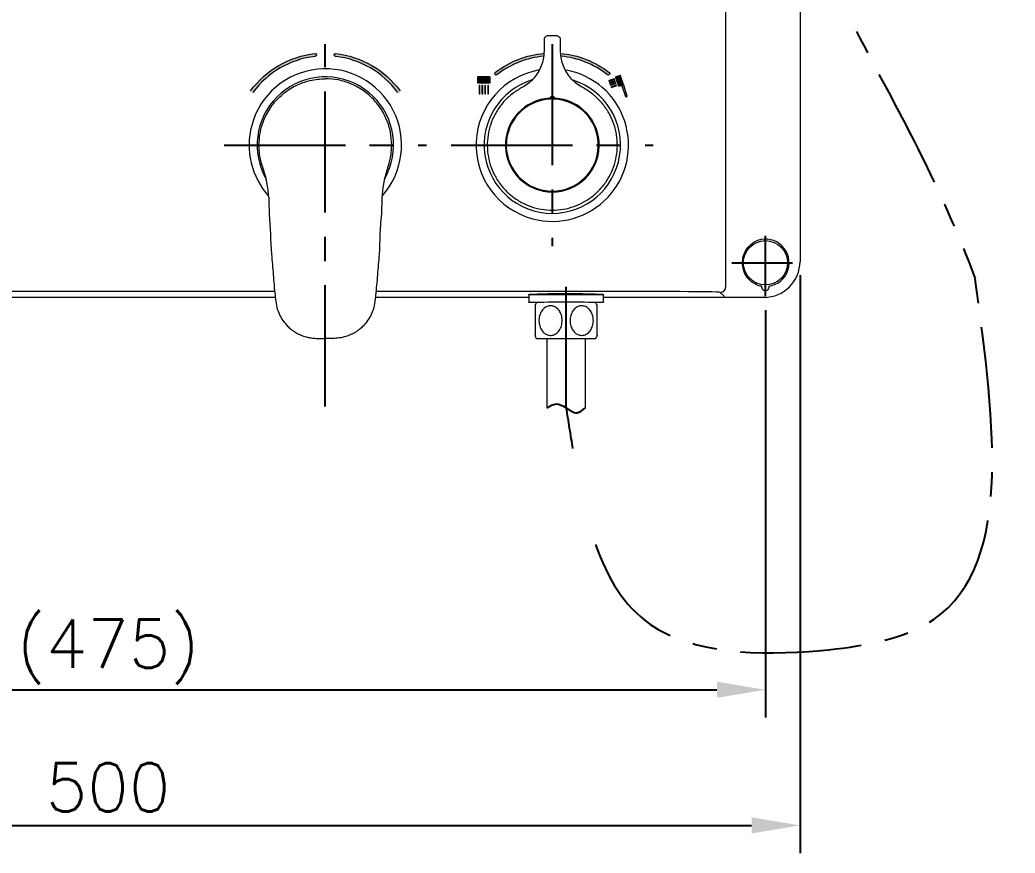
# Model space of a CAD drawing. Extents: x 2239 to 2659, y -1043 to -449.
# Drawn here: x 2356.2 to 2428.1, y -918.5 to -858.3 of the extents above; entities that cross this region are included whole.
import ezdxf

# ---------------------------------------------------------------- set-up
doc = ezdxf.new("R2010")
doc.units = 0
doc.header["$LTSCALE"] = 7
doc.header["$MEASUREMENT"] = 0
doc.linetypes.add('CENTER', pattern=[2, 1.25, -0.25, 0.25, -0.25])
doc.layers.get('0').update_dxf_attribs({"color": 2, "linetype": 'CONTINUOUS'})
for name, color, linetype in [('CL', 1, 'CENTER'), ('D', 2, 'CONTINUOUS'), ('DWG', 7, 'CONTINUOUS')]:
    doc.layers.add(name, color=color, linetype=linetype)
doc.styles.add('GHS', font='romans', dxfattribs={"bigfont": 'ghs'})

msp = doc.modelspace()

# ---------------------------------------------------------------- hatches: boundary and pattern name
at = {"layer": 'DWG'}
h = msp.add_hatch(color=242, dxfattribs=at)
h.dxf.hatch_style = 2
edge = h.paths.add_edge_path()
edge.add_spline(control_points=[(2377.501, -860.707), (2377.555, -860.701), (2377.605, -860.741), (2377.611, -860.795), (2377.617, -860.85), (2377.578, -860.9), (2377.523, -860.906), (2375.722, -861.108), (2374.086, -862.053), (2373.011, -863.512), (2372.978, -863.557), (2372.915, -863.566), (2372.871, -863.533), (2372.826, -863.501), (2372.817, -863.438), (2372.85, -863.394), (2373.958, -861.889), (2375.644, -860.916), (2377.501, -860.707)], knot_values=[0, 0, 0, 0, 1, 1, 1, 2, 2, 2, 3, 3, 3, 4, 4, 4, 5, 5, 5, 6, 6, 6, 6], degree=3, periodic=0)
h = msp.add_hatch(color=154, dxfattribs=at)
h.dxf.hatch_style = 2
edge = h.paths.add_edge_path()
edge.add_spline(control_points=[(2383.489, -863.512), (2382.413, -862.053), (2380.778, -861.108), (2378.977, -860.906), (2378.922, -860.9), (2378.882, -860.85), (2378.889, -860.795), (2378.895, -860.741), (2378.944, -860.701), (2378.999, -860.707), (2380.856, -860.916), (2382.541, -861.889), (2383.65, -863.394), (2383.683, -863.438), (2383.673, -863.501), (2383.629, -863.533), (2383.584, -863.566), (2383.522, -863.557), (2383.489, -863.512)], knot_values=[0, 0, 0, 0, 1, 1, 1, 2, 2, 2, 3, 3, 3, 4, 4, 4, 5, 5, 5, 6, 6, 6, 6], degree=3, periodic=0)
h = msp.add_hatch(color=252, dxfattribs=at)
h.dxf.hatch_style = 2
h.paths.add_polyline_path([(2394.045, -860.717), (2394.047, -860.693), (2393.9, -860.707), (2393.696, -860.733), (2393.494, -860.765), (2393.292, -860.803), (2393.092, -860.848), (2392.892, -860.899), (2392.694, -860.956), (2392.497, -861.019), (2392.302, -861.088), (2392.109, -861.164), (2391.917, -861.246), (2391.728, -861.334), (2391.54, -861.428), (2391.356, -861.529), (2391.173, -861.635), (2390.993, -861.748), (2390.816, -861.867), (2390.642, -861.993), (2390.527, -862.08), (2390.524, -862.083), (2390.521, -862.085), (2390.519, -862.088), (2390.516, -862.091), (2390.514, -862.094), (2390.511, -862.096), (2390.509, -862.099), (2390.507, -862.102), (2390.505, -862.106), (2390.503, -862.109), (2390.501, -862.112), (2390.499, -862.115), (2390.498, -862.118), (2390.497, -862.122), (2390.495, -862.125), (2390.494, -862.129), (2390.493, -862.132), (2390.492, -862.136), (2390.491, -862.139), (2390.491, -862.143), (2390.49, -862.146), (2390.49, -862.15), (2390.49, -862.153), (2390.49, -862.157), (2390.49, -862.161), (2390.49, -862.164), (2390.49, -862.168), (2390.49, -862.171), (2390.491, -862.175), (2390.492, -862.178), (2390.492, -862.182), (2390.493, -862.186), (2390.494, -862.189), (2390.496, -862.193), (2390.497, -862.196), (2390.498, -862.199), (2390.5, -862.203), (2390.502, -862.206), (2390.503, -862.209), (2390.505, -862.213), (2390.508, -862.216), (2390.51, -862.219), (2390.512, -862.222), (2390.515, -862.225), (2390.517, -862.228), (2390.52, -862.23), (2390.523, -862.233), (2390.526, -862.235), (2390.529, -862.238), (2390.531, -862.24), (2390.535, -862.242), (2390.538, -862.244), (2390.541, -862.246), (2390.544, -862.248), (2390.547, -862.249), (2390.551, -862.251), (2390.554, -862.252), (2390.557, -862.253), (2390.561, -862.254), (2390.564, -862.255), (2390.568, -862.256), (2390.571, -862.257), (2390.575, -862.257), (2390.578, -862.258), (2390.582, -862.258), (2390.586, -862.258), (2390.589, -862.259), (2390.593, -862.258), (2390.596, -862.258), (2390.6, -862.258), (2390.604, -862.258), (2390.607, -862.257), (2390.611, -862.256), (2390.614, -862.255), (2390.618, -862.254), (2390.621, -862.253), (2390.625, -862.252), (2390.628, -862.251), (2390.632, -862.249), (2390.635, -862.248), (2390.638, -862.246), (2390.642, -862.244), (2390.645, -862.242), (2390.648, -862.24), (2390.651, -862.237), (2390.818, -862.112), (2390.988, -861.992), (2391.16, -861.879), (2391.335, -861.771), (2391.513, -861.67), (2391.693, -861.574), (2391.876, -861.485), (2392.06, -861.401), (2392.247, -861.324), (2392.435, -861.253), (2392.625, -861.187), (2392.816, -861.128), (2393.009, -861.075), (2393.203, -861.027), (2393.398, -860.986), (2393.594, -860.951), (2393.79, -860.922), (2393.988, -860.899), (2394.027, -860.895), (2394.029, -860.878), (2394.032, -860.855), (2394.035, -860.832), (2394.037, -860.809), (2394.039, -860.786), (2394.042, -860.763), (2394.043, -860.74)])
h.paths.add_polyline_path([(2395.257, -860.694), (2395.258, -860.715), (2395.26, -860.737), (2395.261, -860.76), (2395.263, -860.783), (2395.266, -860.805), (2395.268, -860.828), (2395.27, -860.851), (2395.273, -860.873), (2395.276, -860.896), (2395.375, -860.906), (2395.572, -860.931), (2395.768, -860.962), (2395.964, -860.999), (2396.159, -861.043), (2396.352, -861.092), (2396.544, -861.147), (2396.735, -861.208), (2396.925, -861.276), (2397.112, -861.349), (2397.298, -861.428), (2397.482, -861.514), (2397.663, -861.605), (2397.843, -861.703), (2398.02, -861.806), (2398.194, -861.916), (2398.366, -862.031), (2398.535, -862.153), (2398.647, -862.238), (2398.65, -862.24), (2398.653, -862.243), (2398.656, -862.245), (2398.659, -862.246), (2398.663, -862.248), (2398.666, -862.25), (2398.67, -862.251), (2398.673, -862.253), (2398.676, -862.254), (2398.68, -862.255), (2398.684, -862.256), (2398.687, -862.257), (2398.691, -862.257), (2398.694, -862.258), (2398.698, -862.258), (2398.701, -862.258), (2398.705, -862.259), (2398.709, -862.259), (2398.712, -862.258), (2398.716, -862.258), (2398.719, -862.258), (2398.723, -862.257), (2398.727, -862.257), (2398.73, -862.256), (2398.734, -862.255), (2398.737, -862.254), (2398.74, -862.253), (2398.744, -862.252), (2398.747, -862.25), (2398.75, -862.249), (2398.754, -862.247), (2398.757, -862.245), (2398.76, -862.243), (2398.763, -862.241), (2398.766, -862.239), (2398.769, -862.237), (2398.772, -862.235), (2398.775, -862.232), (2398.777, -862.229), (2398.78, -862.227), (2398.783, -862.224), (2398.785, -862.221), (2398.787, -862.218), (2398.79, -862.215), (2398.792, -862.212), (2398.794, -862.208), (2398.796, -862.205), (2398.797, -862.202), (2398.799, -862.198), (2398.8, -862.195), (2398.801, -862.191), (2398.803, -862.188), (2398.804, -862.184), (2398.805, -862.181), (2398.805, -862.177), (2398.806, -862.174), (2398.806, -862.17), (2398.807, -862.167), (2398.807, -862.163), (2398.807, -862.159), (2398.807, -862.156), (2398.807, -862.152), (2398.806, -862.149), (2398.806, -862.145), (2398.806, -862.141), (2398.805, -862.138), (2398.804, -862.134), (2398.803, -862.131), (2398.802, -862.127), (2398.801, -862.124), (2398.8, -862.121), (2398.798, -862.117), (2398.797, -862.114), (2398.795, -862.111), (2398.793, -862.108), (2398.791, -862.104), (2398.789, -862.101), (2398.787, -862.098), (2398.785, -862.095), (2398.782, -862.093), (2398.78, -862.09), (2398.777, -862.087), (2398.774, -862.085), (2398.771, -862.082), (2398.768, -862.08), (2398.596, -861.95), (2398.421, -861.827), (2398.244, -861.71), (2398.063, -861.599), (2397.88, -861.494), (2397.694, -861.396), (2397.506, -861.304), (2397.316, -861.218), (2397.124, -861.138), (2396.93, -861.064), (2396.734, -860.997), (2396.537, -860.936), (2396.338, -860.881), (2396.138, -860.832), (2395.937, -860.79), (2395.735, -860.754), (2395.532, -860.724), (2395.329, -860.7)])
h = msp.add_hatch(color=252, dxfattribs=at)
h.dxf.hatch_style = 2
edge = h.paths.add_edge_path()
edge.add_spline(control_points=[(2390.141, -862.811), (2390.141, -862.833), (2390.123, -862.851), (2390.101, -862.851), (2390.101, -862.851), (2389.302, -862.851), (2389.302, -862.851), (2389.28, -862.851), (2389.262, -862.833), (2389.262, -862.811), (2389.262, -862.811), (2389.262, -862.41), (2389.262, -862.41), (2389.262, -862.388), (2389.28, -862.37), (2389.302, -862.37), (2389.302, -862.37), (2390.101, -862.37), (2390.101, -862.37), (2390.123, -862.37), (2390.141, -862.388), (2390.141, -862.41), (2390.141, -862.41), (2390.141, -862.811), (2390.141, -862.811)], knot_values=[0, 0, 0, 0, 1, 1, 1, 2, 2, 2, 3, 3, 3, 4, 4, 4, 5, 5, 5, 6, 6, 6, 7, 7, 7, 8, 8, 8, 8], degree=3, periodic=0)
h = msp.add_hatch(color=252, dxfattribs=at)
h.dxf.hatch_style = 2
edge = h.paths.add_edge_path()
edge.add_spline(control_points=[(2398.764, -862.702), (2398.764, -862.702), (2399.127, -862.58), (2399.127, -862.58), (2399.141, -862.576), (2399.148, -862.561), (2399.144, -862.548), (2399.139, -862.534), (2399.124, -862.527), (2399.111, -862.531), (2399.111, -862.531), (2398.748, -862.652), (2398.748, -862.652), (2398.734, -862.657), (2398.727, -862.671), (2398.731, -862.685), (2398.736, -862.699), (2398.751, -862.706), (2398.764, -862.702)], knot_values=[0, 0, 0, 0, 1, 1, 1, 2, 2, 2, 3, 3, 3, 4, 4, 4, 5, 5, 5, 6, 6, 6, 6], degree=3, periodic=0)
h = msp.add_hatch(color=252, dxfattribs=at)
h.dxf.hatch_style = 2
edge = h.paths.add_edge_path()
edge.add_spline(control_points=[(2398.814, -862.85), (2398.814, -862.85), (2399.177, -862.729), (2399.177, -862.729), (2399.19, -862.724), (2399.197, -862.71), (2399.193, -862.696), (2399.188, -862.682), (2399.174, -862.675), (2399.16, -862.679), (2399.16, -862.679), (2398.797, -862.801), (2398.797, -862.801), (2398.784, -862.805), (2398.776, -862.82), (2398.781, -862.833), (2398.785, -862.847), (2398.8, -862.855), (2398.814, -862.85)], knot_values=[0, 0, 0, 0, 1, 1, 1, 2, 2, 2, 3, 3, 3, 4, 4, 4, 5, 5, 5, 6, 6, 6, 6], degree=3, periodic=0)
h = msp.add_hatch(color=252, dxfattribs=at)
h.dxf.hatch_style = 2
edge = h.paths.add_edge_path()
edge.add_spline(control_points=[(2398.863, -862.998), (2398.863, -862.998), (2399.226, -862.877), (2399.226, -862.877), (2399.24, -862.873), (2399.247, -862.858), (2399.243, -862.844), (2399.238, -862.831), (2399.223, -862.823), (2399.21, -862.828), (2399.21, -862.828), (2398.847, -862.949), (2398.847, -862.949), (2398.833, -862.954), (2398.826, -862.968), (2398.83, -862.982), (2398.835, -862.996), (2398.85, -863.003), (2398.863, -862.998)], knot_values=[0, 0, 0, 0, 1, 1, 1, 2, 2, 2, 3, 3, 3, 4, 4, 4, 5, 5, 5, 6, 6, 6, 6], degree=3, periodic=0)
h = msp.add_hatch(color=252, dxfattribs=at)
h.dxf.hatch_style = 2
edge = h.paths.add_edge_path()
edge.add_spline(control_points=[(2399.426, -863.048), (2399.43, -863.059), (2399.445, -863.064), (2399.461, -863.059), (2399.461, -863.059), (2399.768, -862.957), (2399.768, -862.957), (2399.784, -862.952), (2399.793, -862.938), (2399.789, -862.927), (2399.789, -862.927), (2399.581, -862.302), (2399.581, -862.302), (2399.577, -862.291), (2399.561, -862.286), (2399.546, -862.291), (2399.546, -862.291), (2399.238, -862.393), (2399.238, -862.393), (2399.223, -862.398), (2399.214, -862.412), (2399.217, -862.424), (2399.217, -862.424), (2399.426, -863.048), (2399.426, -863.048)], knot_values=[0, 0, 0, 0, 1, 1, 1, 2, 2, 2, 3, 3, 3, 4, 4, 4, 5, 5, 5, 6, 6, 6, 7, 7, 7, 8, 8, 8, 8], degree=3, periodic=0)
h = msp.add_hatch(color=252, dxfattribs=at)
h.dxf.hatch_style = 2
edge = h.paths.add_edge_path()
edge.add_spline(control_points=[(2399.948, -863.817), (2399.953, -863.83), (2399.969, -863.837), (2399.985, -863.832), (2399.985, -863.832), (2400.052, -863.809), (2400.052, -863.809), (2400.068, -863.804), (2400.077, -863.789), (2400.072, -863.775), (2400.072, -863.775), (2399.785, -862.913), (2399.785, -862.913), (2399.78, -862.899), (2399.764, -862.892), (2399.748, -862.897), (2399.748, -862.897), (2399.681, -862.92), (2399.681, -862.92), (2399.665, -862.925), (2399.656, -862.94), (2399.661, -862.954), (2399.661, -862.954), (2399.948, -863.817), (2399.948, -863.817)], knot_values=[0, 0, 0, 0, 1, 1, 1, 2, 2, 2, 3, 3, 3, 4, 4, 4, 5, 5, 5, 6, 6, 6, 7, 7, 7, 8, 8, 8, 8], degree=3, periodic=0)
h = msp.add_hatch(color=252, dxfattribs=at)
h.dxf.hatch_style = 2
edge = h.paths.add_edge_path()
edge.add_spline(control_points=[(2389.385, -863.63), (2389.37, -863.63), (2389.357, -863.617), (2389.357, -863.602), (2389.357, -863.602), (2389.357, -863.02), (2389.357, -863.02), (2389.357, -863.005), (2389.37, -862.992), (2389.385, -862.992), (2389.401, -862.992), (2389.413, -863.005), (2389.413, -863.02), (2389.413, -863.02), (2389.413, -863.602), (2389.413, -863.602), (2389.413, -863.617), (2389.401, -863.63), (2389.385, -863.63)], knot_values=[0, 0, 0, 0, 1, 1, 1, 2, 2, 2, 3, 3, 3, 4, 4, 4, 5, 5, 5, 6, 6, 6, 6], degree=3, periodic=0)
h = msp.add_hatch(color=252, dxfattribs=at)
h.dxf.hatch_style = 2
edge = h.paths.add_edge_path()
edge.add_spline(control_points=[(2389.596, -863.63), (2389.581, -863.63), (2389.568, -863.617), (2389.568, -863.602), (2389.568, -863.602), (2389.568, -863.02), (2389.568, -863.02), (2389.568, -863.005), (2389.581, -862.992), (2389.596, -862.992), (2389.612, -862.992), (2389.624, -863.005), (2389.624, -863.02), (2389.624, -863.02), (2389.624, -863.602), (2389.624, -863.602), (2389.624, -863.617), (2389.612, -863.63), (2389.596, -863.63)], knot_values=[0, 0, 0, 0, 1, 1, 1, 2, 2, 2, 3, 3, 3, 4, 4, 4, 5, 5, 5, 6, 6, 6, 6], degree=3, periodic=0)
h = msp.add_hatch(color=252, dxfattribs=at)
h.dxf.hatch_style = 2
edge = h.paths.add_edge_path()
edge.add_spline(control_points=[(2389.807, -863.63), (2389.791, -863.63), (2389.779, -863.617), (2389.779, -863.602), (2389.779, -863.602), (2389.779, -863.02), (2389.779, -863.02), (2389.779, -863.005), (2389.791, -862.992), (2389.807, -862.992), (2389.822, -862.992), (2389.835, -863.005), (2389.835, -863.02), (2389.835, -863.02), (2389.835, -863.602), (2389.835, -863.602), (2389.835, -863.617), (2389.822, -863.63), (2389.807, -863.63)], knot_values=[0, 0, 0, 0, 1, 1, 1, 2, 2, 2, 3, 3, 3, 4, 4, 4, 5, 5, 5, 6, 6, 6, 6], degree=3, periodic=0)
h = msp.add_hatch(color=252, dxfattribs=at)
h.dxf.hatch_style = 2
edge = h.paths.add_edge_path()
edge.add_spline(control_points=[(2390.018, -863.63), (2390.002, -863.63), (2389.99, -863.617), (2389.99, -863.602), (2389.99, -863.602), (2389.99, -863.02), (2389.99, -863.02), (2389.99, -863.005), (2390.002, -862.992), (2390.018, -862.992), (2390.033, -862.992), (2390.046, -863.005), (2390.046, -863.02), (2390.046, -863.02), (2390.046, -863.602), (2390.046, -863.602), (2390.046, -863.617), (2390.033, -863.63), (2390.018, -863.63)], knot_values=[0, 0, 0, 0, 1, 1, 1, 2, 2, 2, 3, 3, 3, 4, 4, 4, 5, 5, 5, 6, 6, 6, 6], degree=3, periodic=0)
h = msp.add_hatch(color=252, dxfattribs=at)
h.dxf.hatch_style = 2
edge = h.paths.add_edge_path()
edge.add_spline(control_points=[(2398.913, -863.147), (2398.913, -863.147), (2399.275, -863.026), (2399.275, -863.026), (2399.289, -863.021), (2399.296, -863.007), (2399.292, -862.993), (2399.287, -862.979), (2399.273, -862.972), (2399.259, -862.976), (2399.259, -862.976), (2398.896, -863.097), (2398.896, -863.097), (2398.883, -863.102), (2398.875, -863.117), (2398.88, -863.13), (2398.884, -863.144), (2398.899, -863.151), (2398.913, -863.147)], knot_values=[0, 0, 0, 0, 1, 1, 1, 2, 2, 2, 3, 3, 3, 4, 4, 4, 5, 5, 5, 6, 6, 6, 6], degree=3, periodic=0)

# ---------------------------------------------------------------- linework, layer by layer
at = {"color": 7, "linetype": 'Continuous', "lineweight": 15}
for p, q in [((2412.551, -852.916), (2412.551, -875.716)), ((2407.187, -877.552), (2407.187, -857.08)), ((2373.457, -867.345), (2373.457, -867.316)), ((2383.045, -867.345), (2383.045, -867.316)), ((2373.648, -868.657), (2373.64, -868.629)), ((2382.854, -868.657), (2382.862, -868.629)), ((2373.743, -868.947), (2373.743, -868.948)), ((2382.759, -868.947), (2382.759, -868.948)), ((2374.157, -871.088), (2374.158, -871.118)), ((2382.345, -871.088), (2382.344, -871.118)), ((2374.601, -877.903), (2321.915, -877.903)), ((2403.187, -877.903), (2381.901, -877.903)), ((2403.838, -877.903), (2403.187, -877.903)), ((2404.503, -877.906), (2403.838, -877.903)), ((2405.143, -877.911), (2404.503, -877.906)), ((2405.715, -877.917), (2405.143, -877.911)), ((2406.182, -877.925), (2405.715, -877.917)), ((2406.519, -877.934), (2406.182, -877.925)), ((2406.718, -877.943), (2406.519, -877.934)), ((2406.787, -877.952), (2406.718, -877.943)), ((2407.09, -878.255), (2406.787, -877.952)), ((2409.802, -877.615), (2409.802, -877.506)), ((2410.1, -877.815), (2410.002, -877.815)), ((2410.3, -877.506), (2410.3, -877.615)), ((2374.641, -878.316), (2315.151, -878.316)), ((2392.951, -878.316), (2381.861, -878.316)), ((2392.951, -878.153), (2392.951, -878.633)), ((2393.011, -878.093), (2393.761, -878.093)), ((2393.501, -878.693), (2393.011, -878.693)), ((2393.769, -878.101), (2393.761, -878.093)), ((2397.541, -878.093), (2397.533, -878.101)), ((2397.541, -878.093), (2398.291, -878.093)), ((2398.291, -878.693), (2397.801, -878.693)), ((2398.351, -878.633), (2398.351, -878.153)), ((2409.951, -878.316), (2398.351, -878.316)), ((2379.011, -881.271), (2379.011, -881.271)), ((2393.501, -881.293), (2395.651, -881.293)), ((2394.251, -881.293), (2394.251, -886.293)), ((2395.651, -881.293), (2397.801, -881.293)), ((2397.051, -886.293), (2397.051, -881.293))]:
    msp.add_line(p, q, dxfattribs=at)
at = {"color": 1, "linetype": 'CENTER'}
for p, q in [((2378.251, -886.191), (2378.251, -860.016)), ((2378.251, -886.191), (2378.251, -860.016)), ((2394.651, -860.016), (2394.651, -874.616)), ((2394.651, -860.016), (2394.651, -874.616)), ((2370.951, -867.316), (2385.551, -867.316)), ((2370.951, -867.316), (2385.551, -867.316)), ((2387.351, -867.316), (2401.951, -867.316)), ((2387.351, -867.316), (2401.951, -867.316)), ((2395.651, -886.293), (2395.651, -875.903))]:
    msp.add_line(p, q, dxfattribs=at)
at = {"color": 7, "linetype": 'Continuous', "lineweight": 15}
msp.add_circle((2410.051, -875.816), 1.598, dxfattribs=at)
for centre, radius, start, end in [((2378.251, -867.316), 5.51, 318.04207, 165), ((2394.651, -867.316), 5.51, 99.88525, 255), ((2394.651, -867.316), 5.51, 255, 79.82244), ((2394.651, -867.316), 3.389, 92.94721, 87.06234), ((2394.651, -867.316), 3.326, 92.41617, 87.59076), ((2378.251, -867.316), 5.51, 165, 221.90562), ((2410.051, -875.816), 1.709, 278.36658, 109.19036), ((2410.051, -875.816), 1.709, 250.80964, 261.63342), ((2396.168, -879.993), 2.967, 154.01077, 159.05336), ((2395.134, -879.993), 2.967, 20.93443, 25.98923), ((2396.168, -879.993), 2.967, 200.93443, 205.98923), ((2395.134, -879.993), 2.967, 334.01077, 339.05336)]:
    msp.add_arc(centre, radius, start, end, dxfattribs=at)
at = {"color": 8, "linetype": 'Continuous', "lineweight": 15}
for centre, start, end in [((2378.251, -867.316), 345, 210.12612), ((2394.651, -867.316), 107.35914, 72.09323), ((2378.251, -867.316), 329.91004, 345)]:
    msp.add_arc(centre, 4.929, start, end, dxfattribs=at)
at = {"color": 7, "linetype": 'Continuous', "lineweight": 15}
for centre, major_axis, ratio, start_param, end_param in [((2409.951, -875.716), (-1.839, 1.839), 0.999805, 2.356292, 3.926893), ((2410.002, -877.615), (0.141, 0.141), 0.999805, 2.356292, 3.926893), ((2410.1, -877.615), (-0.141, 0.141), 0.999805, 2.356292, 3.926893), ((2395.651, -878.093), (2.64, 0), 0.008727, 3.141394, 6.283384), ((2395.651, -878.693), (2.64, 0), 0.008727, 6.282987, 9.424976), ((2395.651, -878.093), (2.1, 0), 0.013964, 1.570796, 3.141593), ((2395.651, -878.093), (2.1, 0), 0.008727, 3.601425, 5.823353), ((2395.651, -878.093), (2.1, 0), 0.013964, 0, 1.570796)]:
    msp.add_ellipse(centre, major_axis=major_axis, ratio=ratio, start_param=start_param, end_param=end_param, dxfattribs=at)
at = {"color": 1, "linetype": 'CENTER'}
for points, knots in [([(2372.101, -747.093), (2372.053, -752.618), (2372.055, -753.138), (2372.074, -754.18), (2372.088, -754.704), (2372.124, -755.748), (2372.146, -756.27), (2372.227, -757.836), (2372.299, -758.879), (2372.563, -762.005), (2372.807, -764.085), (2373.724, -770.299), (2374.581, -774.409), (2377.081, -783.932), (2378.895, -789.301), (2383.082, -799.827), (2385.455, -804.986), (2390.563, -815.133), (2393.299, -820.121), (2398.978, -829.992), (2401.923, -834.874), (2407.198, -843.524), (2409.517, -847.294), (2414.444, -854.299), (2416.343, -858.725), (2419.767, -865.007), (2421.013, -867.406), (2423.28, -872.178), (2424.311, -874.546), (2425.205, -876.983)], [0, 0, 0, 0, 0.0077578, 0.0077578, 0.0155157, 0.0155157, 0.0232735, 0.0232735, 0.0387892, 0.0387892, 0.0698205, 0.0698205, 0.1318833, 0.1318833, 0.2154483, 0.2154483, 0.2990134, 0.2990134, 0.3825785, 0.3825785, 0.4661436, 0.4661436, 0.5308656, 0.5308656, 0.5955875, 0.5955875, 0.6347496, 0.6347496, 0.6718964, 0.6718964, 0.6718964, 0.6718964]), ([(2397.77, -896.174), (2398.636, -898.595), (2401.848, -903.947), (2412.507, -904.329), (2428.539, -901.528), (2426.648, -887.605), (2425.205, -876.983)], [9.149184, 9.149184, 9.149184, 9.149184, 16.755394, 29.263072, 37.092316, 62.28683, 62.28683, 62.28683, 62.28683])]:
    msp.add_open_spline(points, degree=3, knots=knots, dxfattribs=at)
at = {"color": 7, "linetype": 'Continuous', "lineweight": 15}
for points, knots in [([(2373.457, -867.316), (2373.472, -867.028), (2373.507, -866.37), (2373.821, -865.379), (2374.381, -864.413), (2375.152, -863.6), (2376.088, -862.992), (2377.14, -862.596), (2377.88, -862.546), (2378.251, -862.521)], [0, 0, 0, 0, 0.114749, 0.262295, 0.409835, 0.557382, 0.704925, 0.852462, 1, 1, 1, 1]), ([(2383.045, -867.316), (2383.027, -867.002), (2382.991, -866.375), (2382.707, -865.47), (2382.264, -864.635), (2381.663, -863.904), (2380.932, -863.303), (2380.098, -862.86), (2379.192, -862.575), (2378.565, -862.539), (2378.251, -862.521)], [0, 0, 0, 0, 0.12498, 0.249968, 0.374967, 0.499974, 0.624986, 0.749995, 0.875, 1, 1, 1, 1]), ([(2392.455, -863.162), (2392.227, -863.297), (2391.772, -863.567), (2391.187, -864.109), (2390.698, -864.735), (2390.32, -865.435), (2390.067, -866.189), (2389.942, -866.975), (2389.953, -867.77), (2390.094, -868.553), (2390.368, -869.3), (2390.761, -869.992), (2391.266, -870.606), (2391.866, -871.129), (2392.546, -871.541), (2393.285, -871.836), (2394.063, -872), (2394.858, -872.033), (2395.647, -871.93), (2396.408, -871.699), (2397.118, -871.341), (2397.759, -870.871), (2398.311, -870.297), (2398.761, -869.641), (2399.092, -868.918), (2399.299, -868.15), (2399.372, -867.358), (2399.313, -866.565), (2399.119, -865.793), (2398.801, -865.064), (2398.363, -864.4), (2397.957, -863.962), (2397.505, -863.57), (2397.183, -863.344), (2396.898, -863.189), (2396.848, -863.162)], [0, 0, 0, 0, 0.0317651, 0.0635303, 0.0952954, 0.1270606, 0.1588257, 0.1905909, 0.2223561, 0.2541212, 0.2858864, 0.3176516, 0.3494167, 0.3811818, 0.412947, 0.4447122, 0.4764774, 0.5082425, 0.5400077, 0.5717728, 0.603538, 0.6353032, 0.6670683, 0.6988335, 0.7305986, 0.7623638, 0.794129, 0.8258941, 0.8576593, 0.8894244, 0.9211896, 0.9529548, 0.9609812, 0.9931976, 1, 1, 1, 1]), ([(2373.64, -868.629), (2373.605, -868.491), (2373.551, -868.282), (2373.479, -867.854), (2373.466, -867.562), (2373.457, -867.345)], [0, 0, 0, 0, 0.327485, 0.499154, 1, 1, 1, 1]), ([(2382.862, -868.629), (2382.897, -868.491), (2382.951, -868.282), (2383.023, -867.854), (2383.035, -867.562), (2383.045, -867.345)], [0, 0, 0, 0, 0.327485, 0.499154, 1, 1, 1, 1]), ([(2373.743, -868.947), (2373.737, -868.931), (2373.703, -868.836), (2373.673, -868.739), (2373.648, -868.657)], [0, 0, 0, 0, 0.161784, 1, 1, 1, 1]), ([(2374.157, -871.088), (2374.13, -870.728), (2374.076, -869.999), (2373.855, -869.301), (2373.743, -868.948)], [0, 0, 0, 0, 0.4934873, 1, 1, 1, 1]), ([(2382.759, -868.947), (2382.651, -869.291), (2382.433, -869.989), (2382.356, -870.729), (2382.344, -871.107), (2382.344, -871.115)], [0, 0, 0, 0, 0.488063, 0.988291, 1, 1, 1, 1]), ([(2382.759, -868.947), (2382.765, -868.931), (2382.799, -868.836), (2382.829, -868.739), (2382.854, -868.657)], [0, 0, 0, 0, 0.161783, 1, 1, 1, 1]), ([(2374.158, -871.115), (2374.159, -871.141), (2374.161, -871.202), (2374.164, -871.319), (2374.169, -871.409), (2374.169, -871.465), (2374.169, -871.465)], [0, 0, 0, 0, 0.223647, 0.523887, 0.999964, 1, 1, 1, 1]), ([(2374.169, -871.465), (2374.169, -871.465), (2374.169, -871.477), (2374.171, -871.5), (2374.172, -871.547), (2374.173, -871.582), (2374.174, -871.606), (2374.174, -871.606)], [0, 0, 0, 0, 0.0000846, 0.2535168, 0.5070367, 0.9999153, 1, 1, 1, 1]), ([(2382.333, -871.465), (2382.333, -871.465), (2382.331, -871.476), (2382.332, -871.5), (2382.33, -871.547), (2382.328, -871.582), (2382.328, -871.606), (2382.328, -871.606)], [0, 0, 0, 0, 0.0000852, 0.2535172, 0.5070369, 0.9999154, 1, 1, 1, 1]), ([(2382.344, -871.115), (2382.343, -871.141), (2382.341, -871.202), (2382.338, -871.319), (2382.333, -871.409), (2382.333, -871.465), (2382.333, -871.465)], [0, 0, 0, 0, 0.223647, 0.523887, 0.999964, 1, 1, 1, 1]), ([(2374.174, -871.606), (2374.174, -871.606), (2374.178, -871.664), (2374.18, -871.781), (2374.19, -872.013), (2374.194, -872.185), (2374.201, -872.299), (2374.201, -872.299)], [0, 0, 0, 0, 0.000017, 0.253549, 0.507099, 0.999983, 1, 1, 1, 1]), ([(2382.328, -871.606), (2382.328, -871.606), (2382.328, -871.664), (2382.32, -871.781), (2382.314, -872.013), (2382.3, -872.185), (2382.3, -872.299), (2382.3, -872.299)], [0, 0, 0, 0, 0.000017, 0.253549, 0.507099, 0.999983, 1, 1, 1, 1]), ([(2374.201, -872.299), (2374.201, -872.299), (2374.262, -873.264), (2374.319, -874.729), (2374.488, -876.685), (2374.565, -877.679), (2374.627, -878.174), (2374.627, -878.174)], [0, 0, 0, 0, 0.000002, 0.492362, 0.746181, 0.999998, 1, 1, 1, 1]), ([(2382.3, -872.299), (2382.3, -872.299), (2382.18, -873.259), (2382.197, -874.73), (2382.011, -876.685), (2381.937, -877.679), (2381.875, -878.174), (2381.875, -878.174)], [0, 0, 0, 0, 0.000002, 0.4923616, 0.746181, 0.999998, 1, 1, 1, 1]), ([(2409.489, -877.43), (2409.489, -877.43), (2409.331, -877.37), (2409.035, -877.206), (2408.68, -876.83), (2408.452, -876.368), (2408.369, -875.844), (2408.432, -875.348), (2408.63, -874.881), (2408.953, -874.489), (2409.281, -874.289), (2409.46, -874.211), (2409.489, -874.202), (2409.489, -874.202)], [0, 0, 0, 0, 0.000003, 0.120701, 0.237149, 0.375241, 0.493225, 0.611461, 0.727495, 0.860903, 0.978151, 0.999997, 1, 1, 1, 1]), ([(2406.787, -877.952), (2406.839, -877.946), (2406.944, -877.934), (2407.076, -877.842), (2407.169, -877.709), (2407.181, -877.605), (2407.187, -877.552)], [0, 0, 0, 0, 0.2500009, 0.5000017, 0.7500005, 1, 1, 1, 1]), ([(2374.627, -878.174), (2374.627, -878.174), (2374.631, -878.244), (2374.645, -878.349), (2374.66, -878.49), (2374.666, -878.562), (2374.671, -878.597), (2374.671, -878.597)], [0, 0, 0, 0, 0.000028, 0.492927, 0.746464, 0.999974, 1, 1, 1, 1]), ([(2374.671, -878.597), (2374.671, -878.597), (2374.696, -878.803), (2374.769, -879.171), (2374.983, -879.674), (2375.248, -880.097), (2375.475, -880.34), (2375.588, -880.454), (2375.588, -880.454)], [0, 0, 0, 0, 0.000006, 0.29423, 0.529556, 0.771713, 0.999995, 1, 1, 1, 1]), ([(2381.831, -878.597), (2381.831, -878.597), (2381.805, -878.803), (2381.732, -879.171), (2381.52, -879.675), (2381.249, -880.092), (2381.037, -880.351), (2380.913, -880.454), (2380.913, -880.454)], [0, 0, 0, 0, 0.000006, 0.294229, 0.529556, 0.771713, 0.999994, 1, 1, 1, 1]), ([(2381.875, -878.174), (2381.875, -878.174), (2381.875, -878.244), (2381.856, -878.349), (2381.842, -878.49), (2381.836, -878.562), (2381.831, -878.597), (2381.831, -878.597)], [0, 0, 0, 0, 0.000028, 0.492927, 0.746464, 0.999974, 1, 1, 1, 1]), ([(2392.951, -878.153), (2392.951, -878.151), (2392.951, -878.146), (2392.953, -878.135), (2392.959, -878.12), (2392.973, -878.105), (2392.991, -878.095), (2393.004, -878.093), (2393.011, -878.093)], [0, 0, 0, 0, 0.056558, 0.141421, 0.356067, 0.570709, 0.78536, 1, 1, 1, 1]), ([(2393.011, -878.693), (2393.004, -878.692), (2392.991, -878.691), (2392.973, -878.68), (2392.959, -878.665), (2392.953, -878.65), (2392.951, -878.639), (2392.951, -878.634), (2392.951, -878.633)], [0, 0, 0, 0, 0.214639, 0.429287, 0.643928, 0.858572, 0.943434, 1, 1, 1, 1]), ([(2398.291, -878.093), (2398.298, -878.093), (2398.311, -878.095), (2398.329, -878.105), (2398.343, -878.12), (2398.349, -878.135), (2398.351, -878.146), (2398.351, -878.151), (2398.351, -878.153)], [0, 0, 0, 0, 0.214616, 0.429273, 0.643922, 0.858574, 0.94344, 1, 1, 1, 1]), ([(2398.351, -878.633), (2398.351, -878.634), (2398.351, -878.639), (2398.349, -878.65), (2398.343, -878.665), (2398.329, -878.68), (2398.311, -878.691), (2398.298, -878.692), (2398.291, -878.693)], [0, 0, 0, 0, 0.056567, 0.141433, 0.356083, 0.570731, 0.785386, 1, 1, 1, 1]), ([(2393.401, -878.934), (2393.401, -878.93), (2393.401, -878.917), (2393.401, -878.999), (2393.401, -879.17), (2393.401, -879.433), (2393.401, -879.722), (2393.401, -879.916), (2393.401, -879.993)], [0, 0, 0, 0, 0.061735, 0.245578, 0.433167, 0.635253, 0.856535, 1, 1, 1, 1]), ([(2395.366, -879.993), (2395.355, -880.121), (2395.334, -880.378), (2395.167, -880.718), (2394.924, -880.961), (2394.642, -881.073), (2394.368, -881.062), (2394.122, -880.949), (2393.913, -880.748), (2393.755, -880.463), (2393.674, -880.109), (2393.694, -879.722), (2393.826, -879.359), (2394.051, -879.081), (2394.328, -878.931), (2394.608, -878.909), (2394.863, -878.994), (2395.084, -879.171), (2395.258, -879.433), (2395.352, -879.722), (2395.362, -879.916), (2395.366, -879.993)], [0, 0, 0, 0, 0.060165, 0.120417, 0.178395, 0.230832, 0.278405, 0.324356, 0.37215, 0.424077, 0.480832, 0.541337, 0.602963, 0.662254, 0.716368, 0.765071, 0.811103, 0.858073, 0.908672, 0.964078, 1, 1, 1, 1]), ([(2397.616, -879.993), (2397.605, -880.121), (2397.584, -880.378), (2397.417, -880.718), (2397.174, -880.961), (2396.892, -881.073), (2396.618, -881.062), (2396.372, -880.949), (2396.163, -880.748), (2396.005, -880.463), (2395.924, -880.109), (2395.944, -879.722), (2396.076, -879.359), (2396.301, -879.081), (2396.578, -878.931), (2396.858, -878.909), (2397.113, -878.994), (2397.334, -879.171), (2397.508, -879.433), (2397.602, -879.722), (2397.612, -879.916), (2397.616, -879.993)], [0, 0, 0, 0, 0.060165, 0.120417, 0.178394, 0.230832, 0.278405, 0.324356, 0.37215, 0.424077, 0.480832, 0.541337, 0.602963, 0.662254, 0.716368, 0.765072, 0.811103, 0.858073, 0.908672, 0.964078, 1, 1, 1, 1]), ([(2397.901, -879.993), (2397.901, -879.864), (2397.901, -879.607), (2397.901, -879.265), (2397.901, -879.03), (2397.901, -878.92), (2397.901, -878.931), (2397.901, -878.935)], [0, 0, 0, 0, 0.240728, 0.481802, 0.713775, 0.92358, 1, 1, 1, 1]), ([(2393.401, -879.993), (2393.401, -880.121), (2393.401, -880.378), (2393.401, -880.72), (2393.401, -880.956), (2393.401, -881.066), (2393.401, -881.054), (2393.401, -881.051)], [0, 0, 0, 0, 0.240728, 0.481801, 0.713774, 0.92358, 1, 1, 1, 1]), ([(2397.901, -881.051), (2397.901, -881.055), (2397.901, -881.069), (2397.901, -880.986), (2397.901, -880.815), (2397.901, -880.552), (2397.901, -880.264), (2397.901, -880.069), (2397.901, -879.993)], [0, 0, 0, 0, 0.061735, 0.245578, 0.433167, 0.635253, 0.856535, 1, 1, 1, 1]), ([(2375.588, -880.454), (2375.588, -880.454), (2375.624, -880.49), (2375.702, -880.556), (2375.837, -880.668), (2375.941, -880.738), (2376.001, -880.781), (2376.001, -880.781)], [0, 0, 0, 0, 0.000024, 0.289718, 0.579408, 0.999976, 1, 1, 1, 1]), ([(2376.001, -880.781), (2376.001, -880.781), (2376.022, -880.795), (2376.065, -880.822), (2376.141, -880.867), (2376.194, -880.902), (2376.228, -880.917), (2376.228, -880.917)], [0, 0, 0, 0, 0.000041, 0.288726, 0.577533, 0.999957, 1, 1, 1, 1]), ([(2380.501, -880.781), (2380.501, -880.781), (2380.479, -880.793), (2380.437, -880.823), (2380.361, -880.867), (2380.308, -880.902), (2380.274, -880.917), (2380.274, -880.917)], [0, 0, 0, 0, 0.000045, 0.288726, 0.577533, 0.999957, 1, 1, 1, 1]), ([(2380.913, -880.454), (2380.913, -880.454), (2380.881, -880.493), (2380.799, -880.555), (2380.666, -880.669), (2380.561, -880.738), (2380.501, -880.781), (2380.501, -880.781)], [0, 0, 0, 0, 0.000022, 0.289717, 0.579407, 0.999976, 1, 1, 1, 1]), ([(2376.228, -880.917), (2376.228, -880.917), (2376.261, -880.935), (2376.317, -880.963), (2376.397, -881.001), (2376.443, -881.022), (2376.467, -881.032), (2376.467, -881.032)], [0, 0, 0, 0, 0.000045, 0.422403, 0.711233, 0.999957, 1, 1, 1, 1]), ([(2376.467, -881.032), (2376.467, -881.032), (2376.594, -881.104), (2376.84, -881.165), (2377.182, -881.248), (2377.389, -881.258), (2377.491, -881.271), (2377.491, -881.271)], [0, 0, 0, 0, 0.000011, 0.415044, 0.707495, 0.999989, 1, 1, 1, 1]), ([(2377.491, -881.271), (2377.491, -881.271), (2377.557, -881.271), (2377.688, -881.282), (2377.942, -881.288), (2378.129, -881.29), (2378.251, -881.291)], [0, 0, 0, 0, 0.0000157, 0.2597312, 0.5194624, 1, 1, 1, 1]), ([(2377.491, -881.271), (2377.491, -881.271), (2377.491, -881.271), (2377.491, -881.271), (2377.491, -881.271)], [0, 0, 0, 0, 0.504242, 1, 1, 1, 1]), ([(2379.011, -881.271), (2379.011, -881.271), (2378.945, -881.271), (2378.813, -881.282), (2378.56, -881.288), (2378.373, -881.29), (2378.251, -881.291)], [0, 0, 0, 0, 0.0000157, 0.2597312, 0.5194624, 1, 1, 1, 1]), ([(2380.035, -881.032), (2380.035, -881.032), (2379.904, -881.097), (2379.663, -881.167), (2379.32, -881.248), (2379.113, -881.258), (2379.011, -881.271), (2379.011, -881.271)], [0, 0, 0, 0, 0.000013, 0.415044, 0.707495, 0.999989, 1, 1, 1, 1]), ([(2380.274, -880.917), (2380.274, -880.917), (2380.241, -880.935), (2380.185, -880.963), (2380.105, -881.001), (2380.059, -881.022), (2380.035, -881.032), (2380.035, -881.032)], [0, 0, 0, 0, 0.000045, 0.422403, 0.711233, 0.999957, 1, 1, 1, 1])]:
    msp.add_open_spline(points, degree=3, knots=knots, dxfattribs=at)
at = {"color": 1, "linetype": 'CENTER'}
msp.add_open_spline([(2395.651, -886.293), (2395.803, -887.276), (2395.955, -888.258), (2396.118, -889.228)], degree=3, dxfattribs=at)
at = {"layer": 'CL', "ltscale": 0.5}
for p, q in [((2410.051, -878.246), (2410.051, -873.386)), ((2407.621, -875.816), (2412.481, -875.816))]:
    msp.add_line(p, q, dxfattribs=at)
at = {"layer": 'D'}
for p, q in [((2412.551, -876.716), (2412.551, -918.457)), ((2410.051, -879.246), (2410.051, -908.66)), ((2318.551, -906.66), (2406.551, -906.66)), ((2316.051, -916.457), (2409.051, -916.457))]:
    msp.add_line(p, q, dxfattribs=at)
msp.add_spline([(2394.251, -886.293), (2394.921, -886.015), (2395.651, -886.293), (2396.413, -886.649), (2397.051, -886.293)], degree=3, dxfattribs=at)
for points in [[(2406.551, -906.076), (2406.551, -907.243), (2410.051, -906.66)], [(2409.051, -915.874), (2409.051, -917.04), (2412.551, -916.457)]]:
    msp.add_solid(points, dxfattribs=at)
at = {"layer": 'DWG', "color": 7, "linetype": 'Continuous', "lineweight": 15}
for p, q in [((2394.052, -859.723), (2394.052, -860.51)), ((2395.251, -860.51), (2395.251, -859.723))]:
    msp.add_line(p, q, dxfattribs=at)
msp.add_arc((2394.651, -863.99), 0.184, 18.84675, 161.1628, dxfattribs=at)
for points, knots in [([(2394.341, -859.423), (2394.341, -859.423), (2394.322, -859.424), (2394.271, -859.43), (2394.19, -859.464), (2394.113, -859.532), (2394.064, -859.622), (2394.052, -859.689), (2394.052, -859.723), (2394.052, -859.723)], [0, 0, 0, 0, 0.000026, 0.119462, 0.339587, 0.559723, 0.779862, 0.999974, 1, 1, 1, 1]), ([(2394.963, -859.423), (2394.859, -859.42), (2394.652, -859.414), (2394.444, -859.42), (2394.341, -859.423)], [0, 0, 0, 0, 0.500379, 1, 1, 1, 1]), ([(2395.251, -859.723), (2395.251, -859.723), (2395.251, -859.705), (2395.246, -859.653), (2395.216, -859.571), (2395.151, -859.492), (2395.063, -859.438), (2394.996, -859.425), (2394.963, -859.423), (2394.963, -859.423)], [0, 0, 0, 0, 0.000026, 0.119455, 0.339588, 0.559725, 0.779862, 0.999974, 1, 1, 1, 1]), ([(2394.052, -860.51), (2394.052, -860.51), (2394.052, -860.582), (2394.044, -860.823), (2393.979, -861.229), (2393.817, -861.71), (2393.576, -862.158), (2393.263, -862.557), (2392.891, -862.905), (2392.597, -863.073), (2392.455, -863.162), (2392.455, -863.162)], [0, 0, 0, 0, 0.000004, 0.06674, 0.222284, 0.377828, 0.533371, 0.688914, 0.844455, 0.999997, 1, 1, 1, 1]), ([(2396.848, -863.162), (2396.848, -863.162), (2396.696, -863.091), (2396.416, -862.896), (2396.038, -862.559), (2395.727, -862.157), (2395.486, -861.711), (2395.324, -861.229), (2395.26, -860.823), (2395.251, -860.582), (2395.251, -860.51), (2395.251, -860.51)], [0, 0, 0, 0, 0.000004, 0.155562, 0.31112, 0.46668, 0.62224, 0.7778, 0.933361, 0.999996, 1, 1, 1, 1]), ([(2394.511, -863.993), (2394.512, -863.993), (2394.514, -863.993), (2394.526, -863.992), (2394.53, -863.992)], [0, 0, 0, 0, 0.632677, 1, 1, 1, 1]), ([(2394.53, -863.992), (2394.531, -863.984), (2394.531, -863.966), (2394.542, -863.934), (2394.563, -863.904), (2394.595, -863.881), (2394.629, -863.87), (2394.663, -863.868), (2394.694, -863.876), (2394.725, -863.893), (2394.753, -863.921), (2394.768, -863.954), (2394.771, -863.98), (2394.771, -863.99), (2394.771, -863.992)], [0, 0, 0, 0, 0.055538, 0.13473, 0.261618, 0.365033, 0.447649, 0.530624, 0.605981, 0.685698, 0.805347, 0.927294, 0.984571, 1, 1, 1, 1]), ([(2394.771, -863.992), (2394.773, -863.992), (2394.783, -863.993), (2394.79, -863.993), (2394.791, -863.993), (2394.791, -863.993)], [0, 0, 0, 0, 0.168006, 0.799482, 1, 1, 1, 1])]:
    msp.add_open_spline(points, degree=3, knots=knots, dxfattribs=at)
at = {"layer": 'DWG', "lineweight": 0}
for points in [[(2372.85, -863.394), (2373.958, -861.889), (2375.644, -860.916), (2377.501, -860.707)], [(2377.501, -860.707), (2377.555, -860.701), (2377.605, -860.741), (2377.611, -860.795)], [(2378.889, -860.795), (2378.895, -860.741), (2378.944, -860.701), (2378.999, -860.707)], [(2378.999, -860.707), (2380.856, -860.916), (2382.541, -861.889), (2383.65, -863.394)], [(2390.528, -862.08), (2391.572, -861.267), (2392.797, -860.804), (2394.047, -860.692)], [(2395.257, -860.693), (2396.504, -860.806), (2397.726, -861.268), (2398.768, -862.08)], [(2377.523, -860.906), (2375.722, -861.108), (2374.086, -862.053), (2373.011, -863.512)], [(2377.611, -860.795), (2377.617, -860.85), (2377.578, -860.9), (2377.523, -860.906)], [(2378.977, -860.906), (2378.922, -860.9), (2378.882, -860.85), (2378.889, -860.795)], [(2383.489, -863.512), (2382.413, -862.053), (2380.778, -861.108), (2378.977, -860.906)], [(2394.027, -860.895), (2392.828, -861.01), (2391.654, -861.457), (2390.651, -862.237)], [(2398.646, -862.237), (2397.645, -861.458), (2396.473, -861.011), (2395.276, -860.896)], [(2390.511, -862.22), (2390.477, -862.176), (2390.485, -862.114), (2390.528, -862.08)], [(2389.262, -862.41), (2389.262, -862.388), (2389.28, -862.37), (2389.302, -862.37)], [(2389.262, -862.811), (2389.262, -862.811), (2389.262, -862.41), (2389.262, -862.41)], [(2389.302, -862.851), (2389.28, -862.851), (2389.262, -862.833), (2389.262, -862.811)], [(2389.302, -862.37), (2389.302, -862.37), (2390.101, -862.37), (2390.101, -862.37)], [(2390.101, -862.851), (2390.101, -862.851), (2389.302, -862.851), (2389.302, -862.851)], [(2390.101, -862.37), (2390.123, -862.37), (2390.141, -862.388), (2390.141, -862.41)], [(2390.141, -862.811), (2390.141, -862.833), (2390.123, -862.851), (2390.101, -862.851)], [(2390.141, -862.41), (2390.141, -862.41), (2390.141, -862.811), (2390.141, -862.811)], [(2390.651, -862.237), (2390.607, -862.271), (2390.545, -862.264), (2390.511, -862.22)], [(2398.748, -862.652), (2398.734, -862.657), (2398.727, -862.671), (2398.731, -862.685)], [(2398.731, -862.685), (2398.736, -862.699), (2398.751, -862.706), (2398.764, -862.702)], [(2399.111, -862.531), (2399.111, -862.531), (2398.748, -862.652), (2398.748, -862.652)], [(2398.764, -862.702), (2398.764, -862.702), (2399.127, -862.58), (2399.127, -862.58)], [(2398.797, -862.801), (2398.784, -862.805), (2398.776, -862.82), (2398.781, -862.833)], [(2398.781, -862.833), (2398.785, -862.847), (2398.8, -862.855), (2398.814, -862.85)], [(2399.16, -862.679), (2399.16, -862.679), (2398.797, -862.801), (2398.797, -862.801)], [(2398.814, -862.85), (2398.814, -862.85), (2399.177, -862.729), (2399.177, -862.729)], [(2399.21, -862.828), (2399.21, -862.828), (2398.847, -862.949), (2398.847, -862.949)], [(2398.863, -862.998), (2398.863, -862.998), (2399.226, -862.877), (2399.226, -862.877)], [(2399.144, -862.548), (2399.139, -862.534), (2399.124, -862.527), (2399.111, -862.531)], [(2399.127, -862.58), (2399.141, -862.576), (2399.148, -862.561), (2399.144, -862.548)], [(2399.193, -862.696), (2399.188, -862.682), (2399.174, -862.675), (2399.16, -862.679)], [(2399.177, -862.729), (2399.19, -862.724), (2399.197, -862.71), (2399.193, -862.696)], [(2399.243, -862.844), (2399.238, -862.831), (2399.223, -862.823), (2399.21, -862.828)], [(2399.238, -862.393), (2399.223, -862.398), (2399.214, -862.412), (2399.217, -862.424)], [(2399.217, -862.424), (2399.217, -862.424), (2399.426, -863.048), (2399.426, -863.048)], [(2399.226, -862.877), (2399.24, -862.873), (2399.247, -862.858), (2399.243, -862.844)], [(2399.546, -862.291), (2399.546, -862.291), (2399.238, -862.393), (2399.238, -862.393)], [(2399.581, -862.302), (2399.577, -862.291), (2399.561, -862.286), (2399.546, -862.291)], [(2399.789, -862.927), (2399.789, -862.927), (2399.581, -862.302), (2399.581, -862.302)], [(2399.785, -862.913), (2399.78, -862.899), (2399.764, -862.892), (2399.748, -862.897)], [(2398.847, -862.949), (2398.833, -862.954), (2398.826, -862.968), (2398.83, -862.982)], [(2398.83, -862.982), (2398.835, -862.996), (2398.85, -863.003), (2398.863, -862.998)], [(2399.259, -862.976), (2399.259, -862.976), (2398.896, -863.097), (2398.896, -863.097)], [(2398.913, -863.147), (2398.913, -863.147), (2399.275, -863.026), (2399.275, -863.026)], [(2399.292, -862.993), (2399.287, -862.979), (2399.273, -862.972), (2399.259, -862.976)], [(2399.275, -863.026), (2399.289, -863.021), (2399.296, -863.007), (2399.292, -862.993)], [(2399.461, -863.059), (2399.461, -863.059), (2399.768, -862.957), (2399.768, -862.957)], [(2399.681, -862.92), (2399.665, -862.925), (2399.656, -862.94), (2399.661, -862.954)], [(2399.661, -862.954), (2399.661, -862.954), (2399.948, -863.817), (2399.948, -863.817)], [(2399.748, -862.897), (2399.748, -862.897), (2399.681, -862.92), (2399.681, -862.92)], [(2399.768, -862.957), (2399.784, -862.952), (2399.793, -862.938), (2399.789, -862.927)], [(2400.072, -863.775), (2400.072, -863.775), (2399.785, -862.913), (2399.785, -862.913)], [(2399.948, -863.817), (2399.953, -863.83), (2399.969, -863.837), (2399.985, -863.832)], [(2399.985, -863.832), (2399.985, -863.832), (2400.052, -863.809), (2400.052, -863.809)], [(2400.052, -863.809), (2400.068, -863.804), (2400.077, -863.789), (2400.072, -863.775)]]:
    msp.add_open_spline(points, degree=3, dxfattribs=at)
for points, knots in [([(2398.768, -862.08), (2398.812, -862.114), (2398.82, -862.176), (2398.786, -862.22), (2398.752, -862.264), (2398.689, -862.271), (2398.646, -862.237)], [0, 0, 0, 0, 1, 1, 1, 2, 2, 2, 2]), ([(2389.385, -863.63), (2389.37, -863.63), (2389.357, -863.617), (2389.357, -863.602), (2389.357, -863.602), (2389.357, -863.02), (2389.357, -863.02), (2389.357, -863.005), (2389.37, -862.992), (2389.385, -862.992), (2389.401, -862.992), (2389.413, -863.005), (2389.413, -863.02), (2389.413, -863.02), (2389.413, -863.602), (2389.413, -863.602), (2389.413, -863.617), (2389.401, -863.63), (2389.385, -863.63)], [0, 0, 0, 0, 1, 1, 1, 2, 2, 2, 3, 3, 3, 4, 4, 4, 5, 5, 5, 6, 6, 6, 6]), ([(2389.596, -863.63), (2389.581, -863.63), (2389.568, -863.617), (2389.568, -863.602), (2389.568, -863.602), (2389.568, -863.02), (2389.568, -863.02), (2389.568, -863.005), (2389.581, -862.992), (2389.596, -862.992), (2389.612, -862.992), (2389.624, -863.005), (2389.624, -863.02), (2389.624, -863.02), (2389.624, -863.602), (2389.624, -863.602), (2389.624, -863.617), (2389.612, -863.63), (2389.596, -863.63)], [0, 0, 0, 0, 1, 1, 1, 2, 2, 2, 3, 3, 3, 4, 4, 4, 5, 5, 5, 6, 6, 6, 6]), ([(2389.807, -863.63), (2389.791, -863.63), (2389.779, -863.617), (2389.779, -863.602), (2389.779, -863.602), (2389.779, -863.02), (2389.779, -863.02), (2389.779, -863.005), (2389.791, -862.992), (2389.807, -862.992), (2389.822, -862.992), (2389.835, -863.005), (2389.835, -863.02), (2389.835, -863.02), (2389.835, -863.602), (2389.835, -863.602), (2389.835, -863.617), (2389.822, -863.63), (2389.807, -863.63)], [0, 0, 0, 0, 1, 1, 1, 2, 2, 2, 3, 3, 3, 4, 4, 4, 5, 5, 5, 6, 6, 6, 6]), ([(2390.018, -863.63), (2390.002, -863.63), (2389.99, -863.617), (2389.99, -863.602), (2389.99, -863.602), (2389.99, -863.02), (2389.99, -863.02), (2389.99, -863.005), (2390.002, -862.992), (2390.018, -862.992), (2390.033, -862.992), (2390.046, -863.005), (2390.046, -863.02), (2390.046, -863.02), (2390.046, -863.602), (2390.046, -863.602), (2390.046, -863.617), (2390.033, -863.63), (2390.018, -863.63)], [0, 0, 0, 0, 1, 1, 1, 2, 2, 2, 3, 3, 3, 4, 4, 4, 5, 5, 5, 6, 6, 6, 6])]:
    msp.add_open_spline(points, degree=3, knots=knots, dxfattribs=at)

# ---------------------------------------------------------------- texts
at = {"layer": 'D', "char_height": 3.5, "attachment_point": 5, "style": 'GHS'}
for s, insert in [('\\A1;(475)', (2362.551, -903.91)), ('\\A1;500', (2362.551, -913.707))]:
    msp.add_mtext(s, dxfattribs=dict(at, insert=insert))

doc.saveas('drawing.dxf')
